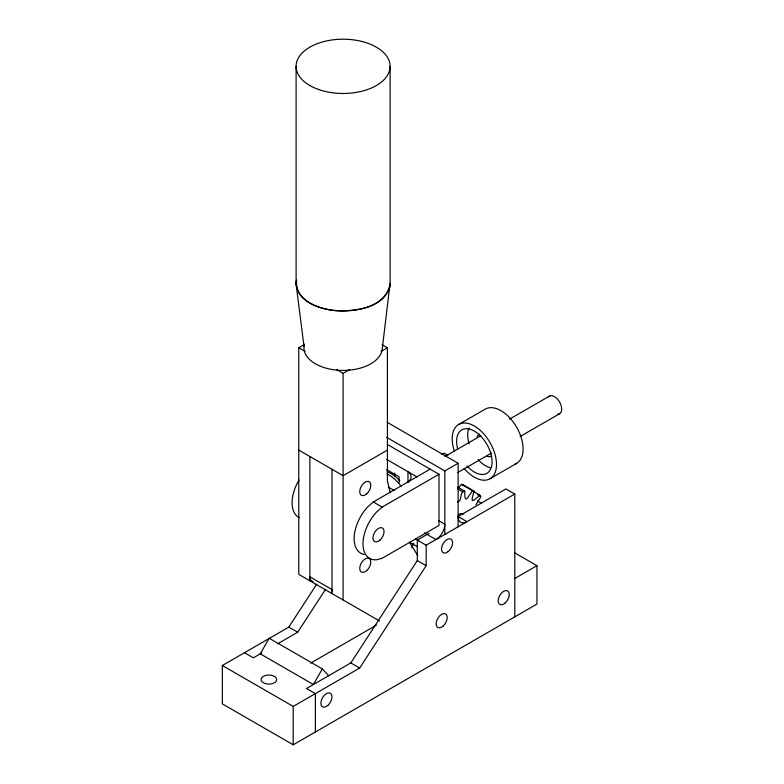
<?xml version="1.0" encoding="UTF-8"?>
<svg xmlns="http://www.w3.org/2000/svg" width="784" height="784" viewBox="0 0 784 784"><rect width="100%" height="100%" fill="white"/><g stroke="black" fill="none" stroke-linecap="round" stroke-linejoin="round"><path stroke-width="1.18" d="M462.923 485.766L463.011 484.737L461.443 484.326L458.571 487.913M463.011 484.737L474.095 491.137C470.9 502.044 470.763 503.612 479.808 495.165L480.778 496.546L480.347 497.634L475.966 504.818M390.069 283.475L382.229 349.017A39.171 22.618 0 0 1 338.962 370.293A39.171 22.618 0 0 1 304.427 344.235M390.118 66.336A47.011 27.136 0 0 1 319.607 89.846A47.011 27.136 0 0 1 319.607 42.836A47.011 27.136 0 0 1 390.118 66.336L390.118 283.837C385.512 309.249 351.791 312.463 330.946 310.052C316.403 307.642 294.951 299.351 296.636 281.495M303.996 346.587L295.911 282.367L296.626 280.143M390.314 285.298C385.081 306.289 359.18 311.091 340.57 311.081C322.979 310.19 297.097 303.653 295.911 282.367M411.786 547.82L413.727 543.332M474.095 491.137L472.527 490.725C467.529 497.458 464.638 505.112 464.726 491.215L462.825 491.842C459.551 494.743 462.344 500.888 457.337 501.995M322.302 668.899L313.404 684.52L260.259 653.846L269.157 638.225L322.302 668.899L328.653 675.71M514.745 552.867L536.952 565.685L536.952 604.072L293.206 744.8L222.333 703.885L222.333 665.508L288.816 627.122L316.736 584.139M277.624 643.811L297.675 632.237L325.595 589.254M315.364 732.011L315.364 693.624L306.495 688.509L350.82 662.921L417.294 560.57L417.294 540.098L429.22 533.247M222.333 665.508L293.206 706.423L359.68 668.037L426.163 565.685L426.163 545.223L514.794 494.047L514.794 616.861M430.132 469.155L373.292 501.976L367.833 506.778A31.86 18.395 -60 0 0 354.221 536.295A31.86 18.395 -60 0 0 364.344 554.504M439.001 474.271L382.151 507.091L376.692 511.893A31.86 18.395 -60 0 0 362.992 543.733A31.86 18.395 -60 0 0 376.692 559.766L382.151 558.267L439.001 525.447L439.001 474.271L387.384 444.469M379.515 620.997L298.782 574.388L298.782 347.763L304.065 344.715M336.767 369.695L343.098 373.351L349.439 369.695M381.093 351.418L387.423 347.763L387.423 480.817L390.177 492.754M387.423 450.114L343.098 475.702L298.782 450.114M458.532 424.546L485.129 409.199A31.34 18.091 60 0 1 517.469 428.75A31.34 18.091 60 0 1 514.588 464.295M441.813 454.348L443.93 453.132L447.87 455.406M444.91 456.474L480.906 435.698M509.482 419.195L549.711 395.969M386.659 437.354L444.832 470.939L458.13 463.266L458.13 526.789M457.621 472.615L491.499 453.054M520.076 436.551L559.247 413.942M490.157 478.661L516.744 463.315M457.395 516.95L505.935 488.922L514.794 494.047M261.797 652.954L253.359 657.825L244.49 652.709M310.64 663.137L376.408 625.162M514.794 578.484L536.952 565.685M382.141 344.715L387.423 347.763M298.782 347.763L305.113 351.418M387.257 422.351L458.13 463.266M461.443 484.326L472.527 490.725M473.761 491.676L479.808 495.165M477.75 494.802L480.778 496.546M457.67 487.148L464.726 491.215M457.787 488.942L462.825 491.842M477.368 500.907L481.396 503.23M386.6 459.365L416.843 476.829M386.6 469.606L399.115 476.829L399.115 482.738M457.474 516.176L466.99 521.664A12.534 7.232 -60 0 1 458.13 516.548M388.286 487.06L394.215 490.49M438.481 520.566L444.832 524.231A12.534 7.232 -60 0 1 435.973 539.578L424.33 532.865M373.292 501.976L382.151 507.091M415.647 538.912L418.774 540.715M417.294 540.098L426.163 545.223M409.826 542.352L417.127 546.566M417.294 560.57L426.163 565.685M288.816 627.122L297.675 632.237M350.82 662.921L359.68 668.037M409.356 542.146L417.754 555.533M444.832 470.939L444.832 534.463M407.974 482.679L407.974 471.713A14.102 8.144 0 0 1 407.974 481.944M394.675 473.085L394.675 476.633M343.098 373.351L343.098 599.976M332.024 469.302L332.024 593.576M309.866 456.504L309.866 580.787M296.107 66.336L296.107 283.837M293.206 706.423L293.206 744.8M490.167 467.676A25.068 14.475 60 0 1 478.073 459.591M469.106 443.793A25.068 14.475 60 0 1 468.989 428.054M457.738 449.193A25.068 14.475 60 0 1 472.644 430.249A25.068 14.475 60 0 1 491.833 465.079A25.068 14.475 60 0 1 466.999 465.99M491.186 456.317A12.534 7.232 60 0 1 487.05 456.21M477.074 436.972A12.534 7.232 60 0 1 479.661 434.111M454.475 451.447A31.34 18.091 60 0 1 471.115 424.428A31.34 18.091 60 0 1 496.203 468.44A31.34 18.091 60 0 1 464.167 468.46M458.63 514.529A10.182 5.88 -60 0 1 463.736 513.99M299.214 517.665A31.86 18.395 -60 0 1 298.978 480.102M387.149 471.743A31.34 18.091 60 0 1 399.86 480.827M386.855 473.84A31.34 18.091 60 0 1 401.261 486.501M548.477 396.9A10.182 5.88 60 0 1 559.874 402.564A10.182 5.88 60 0 1 557.689 414.256M313.188 581.503A9.398 5.429 -60 0 1 309.866 576.769L332.024 589.558A9.398 5.429 -60 0 0 332.249 591.42M264.933 683.481A7.83 4.528 0 0 0 276.683 679.561A7.83 4.528 0 0 0 264.933 675.651A7.83 4.528 0 0 0 264.933 683.481M379.936 540.137A7.83 4.528 -60 0 0 382.425 527.995A7.83 4.528 -60 0 0 373.155 536.217A7.83 4.528 -60 0 0 379.936 540.137M327.879 705.375A7.83 4.528 -60 0 0 330.358 693.232A7.83 4.528 -60 0 0 321.087 701.455A7.83 4.528 -60 0 0 327.879 705.375M442.98 626.161A7.83 4.528 -60 0 0 445.684 613.97A7.83 4.528 -60 0 0 436.355 621.967A7.83 4.528 -60 0 0 442.98 626.161M505.151 603.023A7.83 4.528 -60 0 0 507.63 590.891A7.83 4.528 -60 0 0 498.369 599.103A7.83 4.528 -60 0 0 505.151 603.023M448.066 551.652A7.83 4.528 -60 0 0 451.261 539.363A7.83 4.528 -60 0 0 441.823 546.83A7.83 4.528 -60 0 0 448.066 551.652M366.696 570.605A7.83 4.528 -60 0 0 369.176 558.473A7.83 4.528 -60 0 0 359.915 566.685A7.83 4.528 -60 0 0 366.696 570.605M366.696 493.842A7.83 4.528 -60 0 0 369.176 481.709A7.83 4.528 -60 0 0 359.915 489.922A7.83 4.528 -60 0 0 366.696 493.842"/></g></svg>
